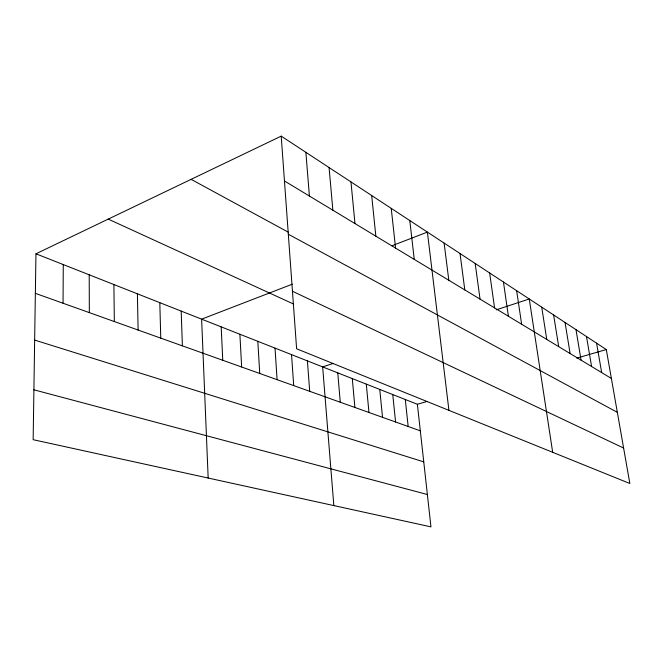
<?xml version="1.0" encoding="UTF-8"?>
<svg xmlns="http://www.w3.org/2000/svg" width="663" height="663" viewBox="0 0 663 663"><rect width="100%" height="100%" fill="white"/><g stroke="black" fill="none" stroke-linecap="round" stroke-linejoin="round"><path stroke-width="0.99" d="M63.051 303.231L63.267 264.57M35.951 253.796L33.15 439.685L430.958 526.87L417.375 404.273L35.951 253.796L281.211 136.13L606.297 349.55L629.85 483.501L296.618 348.779L281.211 136.13M292.259 284.203L201.627 319.152L208.165 478.04M391.874 245.791L427.395 232.1L448.934 410.356M333.365 363.374L322.649 366.896L333.837 505.587M496.197 309.853L529.265 298.98L552.677 452.299M417.375 404.273L426.856 401.521M576.777 358.103L606.297 349.55M33.904 389.803L427.37 494.515M34.65 340.078L423.756 461.871M35.354 293.344L420.317 430.826M108.235 219.113L293.709 304.11M292.449 291.239L623.618 448.039M288.314 234.221L617.336 412.336M191.126 179.35L288.347 232.216M284.46 180.966L611.377 378.465M596.584 343.177L601.681 372.606M586.49 336.555L591.587 366.506M575.99 329.652L581.078 360.158M565.042 322.467L570.122 353.536M553.622 314.975L558.694 346.633M541.712 307.151L546.76 339.431M516.643 290.692L521.64 324.248M503.449 282.032L508.405 316.259M489.65 272.974L494.557 307.889M475.189 263.484L480.037 299.121M460.031 253.531L464.804 289.913M444.119 243.081L448.81 280.25M409.792 220.547L414.259 259.382M391.236 208.364L395.579 248.095M405.284 399.499L408.168 426.483M392.753 394.551L395.579 421.991M371.67 195.519L375.846 236.169M379.766 389.43L382.518 417.325M350.976 181.935L354.978 223.564M366.283 384.109L368.968 412.485M352.293 378.59L354.896 407.455M329.08 167.557L332.867 210.204M337.757 372.855L340.268 402.234M305.867 152.316L309.406 196.033M307.392 360.879L309.704 391.319M291.529 354.622L293.717 385.609M275.021 348.108L277.084 379.667M257.824 341.321L259.739 373.476M239.89 334.243L241.647 367.012M221.177 326.867L222.768 360.274M181.19 311.088L182.383 345.854M159.808 302.651L160.769 338.13M137.398 293.817L138.111 330.033M113.895 284.543L114.326 321.547M89.215 274.805L89.339 312.621"/></g></svg>
